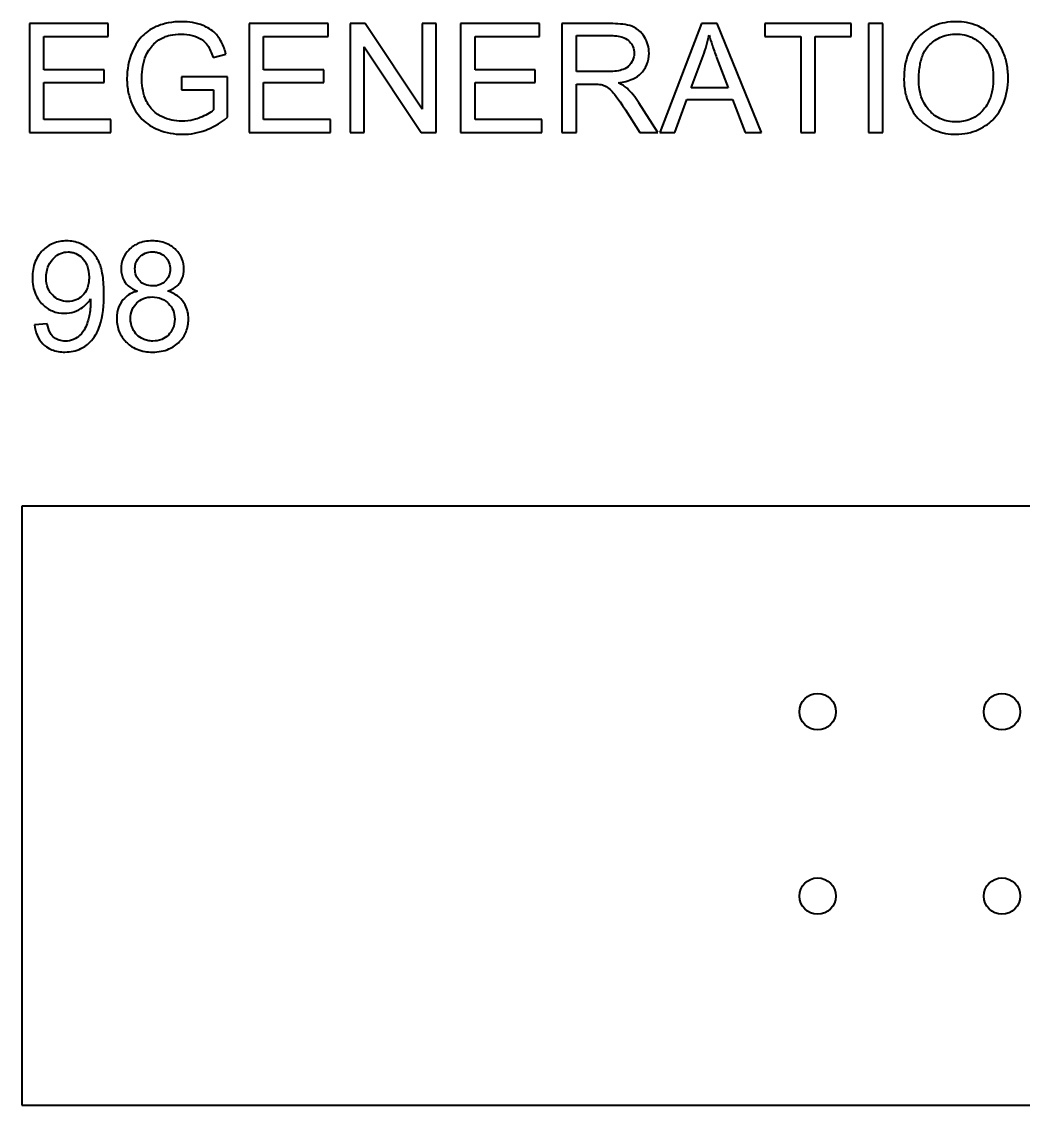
# Model space of a CAD drawing. Header units: millimetres. Extents: x 0 to 5945, y 0 to 4205.
# Drawn here: x 4336.43 to 4350.23, y 3050.98 to 3065.91 of the extents above; entities that cross this region are included whole.
import ezdxf

# ---------------------------------------------------------------- set-up
doc = ezdxf.new("R2010")
doc.units = ezdxf.units.MM
doc.header["$LTSCALE"] = 5
doc.layers.add('가시적인 것(ISO)', color=3, linetype='Continuous', lineweight=40)

msp = doc.modelspace()

# ---------------------------------------------------------------- linework, layer by layer
at = {"layer": '가시적인 것(ISO)'}
for p, q in [((4337.6219, 3065.88), (4336.5358, 3065.88)), ((4336.5358, 3065.88), (4336.5358, 3064.38)), ((4337.6219, 3065.7028), (4337.6219, 3065.88)), ((4340.6505, 3065.88), (4339.5644, 3065.88)), ((4339.5644, 3065.88), (4339.5644, 3064.38)), ((4340.6505, 3065.7028), (4340.6505, 3065.88)), ((4341.1604, 3065.88), (4340.9569, 3065.88)), ((4340.9569, 3065.88), (4340.9569, 3064.38)), ((4341.9493, 3064.7024), (4341.1604, 3065.88)), ((4342.1391, 3065.88), (4341.9493, 3065.88)), ((4341.9493, 3065.88), (4341.9493, 3064.7024)), ((4342.1391, 3064.38), (4342.1391, 3065.88)), ((4343.5625, 3065.88), (4342.4763, 3065.88)), ((4342.4763, 3065.88), (4342.4763, 3064.38)), ((4343.5625, 3065.7028), (4343.5625, 3065.88)), ((4344.5388, 3065.88), (4343.8734, 3065.88)), ((4343.8734, 3065.88), (4343.8734, 3064.38)), ((4345.7965, 3065.88), (4345.2202, 3064.38)), ((4346.0114, 3065.88), (4345.7965, 3065.88)), ((4346.6242, 3064.38), (4346.0114, 3065.88)), ((4347.859, 3065.88), (4346.6699, 3065.88)), ((4346.6699, 3065.88), (4346.6699, 3065.7028)), ((4347.859, 3065.7028), (4347.859, 3065.88)), ((4348.2957, 3065.88), (4348.0968, 3065.88)), ((4348.0968, 3065.88), (4348.0968, 3064.38)), ((4348.2957, 3064.38), (4348.2957, 3065.88)), ((4344.0724, 3065.218), (4344.0724, 3065.7142)), ((4344.0724, 3065.7142), (4344.5468, 3065.7142)), ((4336.7347, 3065.2443), (4336.7347, 3065.7028)), ((4336.7347, 3065.7028), (4337.6219, 3065.7028)), ((4339.7633, 3065.2443), (4339.7633, 3065.7028)), ((4339.7633, 3065.7028), (4340.6505, 3065.7028)), ((4342.6753, 3065.2443), (4342.6753, 3065.7028)), ((4342.6753, 3065.7028), (4343.5625, 3065.7028)), ((4346.6699, 3065.7028), (4347.1638, 3065.7028)), ((4347.1638, 3065.7028), (4347.1638, 3064.38)), ((4347.3628, 3065.7028), (4347.859, 3065.7028)), ((4347.3628, 3064.38), (4347.3628, 3065.7028)), ((4339.0659, 3065.4112), (4339.2443, 3065.4604)), ((4341.1467, 3064.38), (4341.1467, 3065.5576)), ((4341.1467, 3065.5576), (4341.9356, 3064.38)), ((4345.6524, 3064.9951), (4345.8182, 3065.4352)), ((4346.0045, 3065.4112), (4346.1623, 3064.9951)), ((4337.5659, 3065.2443), (4336.7347, 3065.2443)), ((4337.5659, 3065.0671), (4337.5659, 3065.2443)), ((4339.2671, 3065.1448), (4338.6326, 3065.1448)), ((4338.6326, 3065.1448), (4338.6326, 3064.9676)), ((4339.2671, 3064.5892), (4339.2671, 3065.1448)), ((4340.5945, 3065.2443), (4339.7633, 3065.2443)), ((4340.5945, 3065.0671), (4340.5945, 3065.2443)), ((4343.5064, 3065.2443), (4342.6753, 3065.2443)), ((4343.5064, 3065.0671), (4343.5064, 3065.2443)), ((4344.4988, 3065.218), (4344.0724, 3065.218)), ((4336.7347, 3064.5572), (4336.7347, 3065.0671)), ((4336.7347, 3065.0671), (4337.5659, 3065.0671)), ((4338.6326, 3064.9676), (4339.0728, 3064.9676)), ((4339.0728, 3064.9676), (4339.0728, 3064.6898)), ((4339.7633, 3064.5572), (4339.7633, 3065.0671)), ((4339.7633, 3065.0671), (4340.5945, 3065.0671)), ((4342.6753, 3064.5572), (4342.6753, 3065.0671)), ((4342.6753, 3065.0671), (4343.5064, 3065.0671)), ((4344.0724, 3064.38), (4344.0724, 3065.0465)), ((4344.0724, 3065.0465), (4344.3022, 3065.0465)), ((4346.1623, 3064.9951), (4345.6524, 3064.9951)), ((4345.4306, 3064.38), (4345.5952, 3064.8339)), ((4345.5952, 3064.8339), (4346.2241, 3064.8339)), ((4346.2241, 3064.8339), (4346.3978, 3064.38)), ((4344.7469, 3064.6921), (4344.9459, 3064.38)), ((4345.1939, 3064.38), (4344.9344, 3064.7881)), ((4337.6562, 3064.5572), (4336.7347, 3064.5572)), ((4337.6562, 3064.38), (4337.6562, 3064.5572)), ((4340.6848, 3064.5572), (4339.7633, 3064.5572)), ((4340.6848, 3064.38), (4340.6848, 3064.5572)), ((4343.5968, 3064.5572), (4342.6753, 3064.5572)), ((4343.5968, 3064.38), (4343.5968, 3064.5572)), ((4336.5358, 3064.38), (4337.6562, 3064.38)), ((4339.5644, 3064.38), (4340.6848, 3064.38)), ((4340.9569, 3064.38), (4341.1467, 3064.38)), ((4341.9356, 3064.38), (4342.1391, 3064.38)), ((4342.4763, 3064.38), (4343.5968, 3064.38)), ((4343.8734, 3064.38), (4344.0724, 3064.38)), ((4344.9459, 3064.38), (4345.1939, 3064.38)), ((4345.2202, 3064.38), (4345.4306, 3064.38)), ((4346.3978, 3064.38), (4346.6242, 3064.38)), ((4347.1638, 3064.38), (4347.3628, 3064.38)), ((4348.0968, 3064.38), (4348.2957, 3064.38)), ((4336.7816, 3061.7435), (4336.6044, 3061.7275)), ((4336.4296, 3059.2321), (4336.4296, 3050.9771)), ((4388.8353, 3059.2321), (4336.4296, 3059.2321)), ((4336.4296, 3050.9771), (4388.8374, 3050.9771))]:
    msp.add_line(p, q, dxfattribs=at)
for centre in [(4347.3956, 3056.4), (4349.9356, 3056.4), (4347.3956, 3053.86), (4349.9356, 3053.86)]:
    msp.add_circle(centre, 0.2499, dxfattribs=at)
for points, knots in [([(4338.6314, 3065.9063), (4338.5698, 3065.9063), (4338.5082, 3065.901), (4338.3912, 3065.878), (4338.3362, 3065.8611), (4338.197, 3065.7994), (4338.1378, 3065.7531), (4338.0492, 3065.6635), (4337.9965, 3065.595), (4337.9029, 3065.371), (4337.8803, 3065.2492), (4337.8803, 3065.1231)], [-0.14721235, -0.14721235, -0.14721235, -0.14721235, -0.12577569, -0.12577569, -0.10570776, -0.10570776, -0.07281635, -0.07281635, -0.03782908, -0.03782908, 0, 0, 0, 0]), ([(4339.2443, 3065.4604), (4339.2298, 3065.5169), (4339.2102, 3065.5733), (4339.1509, 3065.6875), (4339.1173, 3065.7252), (4339.047, 3065.7935), (4338.9898, 3065.8275), (4338.8339, 3065.8907), (4338.7333, 3065.9063), (4338.6314, 3065.9063)], [-0.067842558, -0.067842558, -0.067842558, -0.067842558, -0.059986485, -0.059986485, -0.050508001, -0.050508001, -0.030565171, -0.030565171, 0, 0, 0, 0]), ([(4345.0728, 3065.4707), (4345.0728, 3065.5101), (4345.068, 3065.5491), (4345.0474, 3065.6247), (4345.0322, 3065.6601), (4344.9954, 3065.7217), (4344.9689, 3065.7589), (4344.8856, 3065.8248), (4344.8426, 3065.8414), (4344.7299, 3065.8734), (4344.6324, 3065.88), (4344.5388, 3065.88)], [-0.082554785, -0.082554785, -0.082554785, -0.082554785, -0.067756942, -0.067756942, -0.053186986, -0.053186986, -0.040859191, -0.040859191, -0.028070578, -0.028070578, 0, 0, 0, 0]), ([(4349.3029, 3065.9063), (4349.2504, 3065.9063), (4349.198, 3065.9019), (4349.098, 3065.8828), (4349.051, 3065.8688), (4348.9242, 3065.8148), (4348.8531, 3065.7648), (4348.7505, 3065.6593), (4348.6911, 3065.5882), (4348.6015, 3065.36), (4348.585, 3065.2343), (4348.585, 3065.1105)], [-0.19143466, -0.19143466, -0.19143466, -0.19143466, -0.15889809, -0.15889809, -0.12834058, -0.12834058, -0.07348679, -0.07348679, -0.03714084, -0.03714084, 0, 0, 0, 0]), ([(4350.0198, 3065.1277), (4350.0198, 3065.1927), (4350.0143, 3065.2577), (4349.9903, 3065.3815), (4349.9726, 3065.4397), (4349.9037, 3065.5981), (4349.8501, 3065.6632), (4349.7277, 3065.7868), (4349.6412, 3065.8298), (4349.4979, 3065.8894), (4349.4018, 3065.9063), (4349.3029, 3065.9063)], [-0.064805132, -0.064805132, -0.064805132, -0.064805132, -0.059813218, -0.059813218, -0.055125454, -0.055125454, -0.046553542, -0.046553542, -0.029657398, -0.029657398, 0, 0, 0, 0]), ([(4338.1421, 3065.4375), (4338.1755, 3065.5154), (4338.2213, 3065.5707), (4338.2922, 3065.6416), (4338.342, 3065.6718), (4338.4317, 3065.7092), (4338.506, 3065.7359), (4338.6326, 3065.7359)], [-0.13493773, -0.13493773, -0.13493773, -0.13493773, -0.09396152, -0.09396152, -0.03797361, -0.03797361, 0, 0, 0, 0]), ([(4338.6326, 3065.7359), (4338.6817, 3065.7359), (4338.7304, 3065.7303), (4338.8284, 3065.7038), (4338.8702, 3065.6838), (4338.9487, 3065.6341), (4338.9743, 3065.6026), (4339.0228, 3065.5331), (4339.0473, 3065.4732), (4339.0659, 3065.4112)], [-0.03972874, -0.03972874, -0.03972874, -0.03972874, -0.034245701, -0.034245701, -0.028384178, -0.028384178, -0.019408776, -0.019408776, 0, 0, 0, 0]), ([(4344.5468, 3065.7142), (4344.5804, 3065.7142), (4344.6149, 3065.7121), (4344.6756, 3065.702), (4344.7034, 3065.6948), (4344.7592, 3065.671), (4344.7831, 3065.6546), (4344.8242, 3065.6124), (4344.8399, 3065.5892), (4344.8629, 3065.5336), (4344.8681, 3065.5025), (4344.8681, 3065.4707)], [-0.044529044, -0.044529044, -0.044529044, -0.044529044, -0.035100792, -0.035100792, -0.027223574, -0.027223574, -0.018065146, -0.018065146, -0.009540984, -0.009540984, 0, 0, 0, 0]), ([(4345.8182, 3065.4352), (4345.8352, 3065.4824), (4345.8505, 3065.5302), (4345.8776, 3065.6259), (4345.8894, 3065.6738), (4345.8994, 3065.7222)], [-0.029857862, -0.029857862, -0.029857862, -0.029857862, -0.014809288, -0.014809288, 0, 0, 0, 0]), ([(4345.8994, 3065.7222), (4345.9122, 3065.6767), (4345.9277, 3065.6286), (4345.9621, 3065.5267), (4345.9835, 3065.4677), (4346.0045, 3065.4112)], [-0.032235987, -0.032235987, -0.032235987, -0.032235987, -0.018074124, -0.018074124, 0, 0, 0, 0]), ([(4348.7896, 3065.1082), (4348.7896, 3065.1754), (4348.7941, 3065.2446), (4348.8162, 3065.3656), (4348.8319, 3065.4204), (4348.8771, 3065.5151), (4348.9046, 3065.5556), (4348.9865, 3065.6346), (4349.0419, 3065.6722), (4349.1662, 3065.7239), (4349.2341, 3065.7359), (4349.3041, 3065.7359)], [-0.092052934, -0.092052934, -0.092052934, -0.092052934, -0.071879861, -0.071879861, -0.055129058, -0.055129058, -0.040392514, -0.040392514, -0.020979978, -0.020979978, 0, 0, 0, 0]), ([(4349.3041, 3065.7359), (4349.3408, 3065.7359), (4349.3773, 3065.7325), (4349.4481, 3065.7178), (4349.4817, 3065.7069), (4349.5568, 3065.6729), (4349.61, 3065.6415), (4349.693, 3065.5555), (4349.7332, 3065.5029), (4349.8015, 3065.3295), (4349.8151, 3065.2294), (4349.8151, 3065.13)], [-0.15161363, -0.15161363, -0.15161363, -0.15161363, -0.12207907, -0.12207907, -0.09353157, -0.09353157, -0.05586867, -0.05586867, -0.02982063, -0.02982063, 0, 0, 0, 0]), ([(4338.085, 3065.1357), (4338.085, 3065.1883), (4338.0895, 3065.2406), (4338.1087, 3065.3421), (4338.1229, 3065.3906), (4338.1421, 3065.4375)], [-0.030997459, -0.030997459, -0.030997459, -0.030997459, -0.015215266, -0.015215266, 0, 0, 0, 0]), ([(4344.8681, 3065.4707), (4344.8681, 3065.4497), (4344.8656, 3065.4291), (4344.8549, 3065.3885), (4344.847, 3065.3691), (4344.8196, 3065.3201), (4344.8005, 3065.3001), (4344.753, 3065.2613), (4344.72, 3065.2482), (4344.6389, 3065.2233), (4344.5677, 3065.218), (4344.4988, 3065.218)], [-0.040242655, -0.040242655, -0.040242655, -0.040242655, -0.037314167, -0.037314167, -0.034373453, -0.034373453, -0.029455851, -0.029455851, -0.020655215, -0.020655215, 0, 0, 0, 0]), ([(4344.6509, 3065.0625), (4344.7196, 3065.072), (4344.79, 3065.089), (4344.8945, 3065.1387), (4344.933, 3065.1643), (4344.9864, 3065.2188), (4345.0196, 3065.257), (4345.064, 3065.3645), (4345.0728, 3065.417), (4345.0728, 3065.4707)], [-0.10714134, -0.10714134, -0.10714134, -0.10714134, -0.06378522, -0.06378522, -0.03487676, -0.03487676, -0.01609894, -0.01609894, 0, 0, 0, 0]), ([(4337.8803, 3065.1231), (4337.8803, 3065.0601), (4337.8859, 3064.9974), (4337.9103, 3064.8767), (4337.9282, 3064.8197), (4337.9921, 3064.6759), (4338.0394, 3064.6127), (4338.1563, 3064.4958), (4338.2352, 3064.4503), (4338.4175, 3064.3745), (4338.5303, 3064.3548), (4338.6463, 3064.3548)], [-0.097650624, -0.097650624, -0.097650624, -0.097650624, -0.086665002, -0.086665002, -0.076173329, -0.076173329, -0.059229411, -0.059229411, -0.034793682, -0.034793682, 0, 0, 0, 0]), ([(4338.6349, 3064.5343), (4338.5887, 3064.5343), (4338.543, 3064.5391), (4338.4529, 3064.5591), (4338.4096, 3064.574), (4338.3329, 3064.6098), (4338.2808, 3064.6379), (4338.1865, 3064.7373), (4338.1538, 3064.7926), (4338.0968, 3064.9417), (4338.085, 3065.0402), (4338.085, 3065.1357)], [-0.12211164, -0.12211164, -0.12211164, -0.12211164, -0.0958701, -0.0958701, -0.06970771, -0.06970771, -0.04783715, -0.04783715, -0.02864602, -0.02864602, 0, 0, 0, 0]), ([(4349.8151, 3065.13), (4349.8151, 3065.0267), (4349.8014, 3064.9201), (4349.7319, 3064.7556), (4349.6934, 3064.7036), (4349.6069, 3064.6192), (4349.5574, 3064.5856), (4349.4377, 3064.5362), (4349.3705, 3064.5252), (4349.3018, 3064.5252)], [-0.08165834, -0.08165834, -0.08165834, -0.08165834, -0.056858224, -0.056858224, -0.038828354, -0.038828354, -0.020596198, -0.020596198, 0, 0, 0, 0]), ([(4349.3029, 3064.3548), (4349.3563, 3064.3548), (4349.4091, 3064.36), (4349.5128, 3064.3819), (4349.5626, 3064.3982), (4349.7135, 3064.4657), (4349.7758, 3064.5209), (4349.879, 3064.6245), (4349.9247, 3064.7057), (4350.0005, 3064.8897), (4350.0198, 3065.0075), (4350.0198, 3065.1277)], [-0.080528144, -0.080528144, -0.080528144, -0.080528144, -0.075447995, -0.075447995, -0.070426102, -0.070426102, -0.059696953, -0.059696953, -0.036044141, -0.036044141, 0, 0, 0, 0]), ([(4344.3022, 3065.0465), (4344.3235, 3065.0465), (4344.3469, 3065.0461), (4344.3822, 3065.0439), (4344.3992, 3065.0424), (4344.4131, 3065.0396)], [-0.010708453, -0.010708453, -0.010708453, -0.010708453, -0.00424469, -0.00424469, 0, 0, 0, 0]), ([(4344.4131, 3065.0396), (4344.4369, 3065.0337), (4344.4595, 3065.0244), (4344.5096, 3064.9968), (4344.5304, 3064.9798), (4344.584, 3064.9261), (4344.6364, 3064.8637), (4344.7469, 3064.6921)], [-0.1274947, -0.1274947, -0.1274947, -0.1274947, -0.09903411, -0.09903411, -0.06125337, -0.06125337, 0, 0, 0, 0]), ([(4344.7698, 3064.9882), (4344.7545, 3065.0018), (4344.7368, 3065.0142), (4344.6977, 3065.0387), (4344.674, 3065.0513), (4344.6509, 3065.0625)], [-0.01385098, -0.01385098, -0.01385098, -0.01385098, -0.007715528, -0.007715528, 0, 0, 0, 0]), ([(4344.9344, 3064.7881), (4344.9098, 3064.8261), (4344.8832, 3064.8632), (4344.8282, 3064.93), (4344.8001, 3064.9603), (4344.7698, 3064.9882)], [-0.025939873, -0.025939873, -0.025939873, -0.025939873, -0.012351476, -0.012351476, 0, 0, 0, 0]), ([(4348.585, 3065.1105), (4348.585, 3065.0501), (4348.591, 3064.9903), (4348.6159, 3064.8725), (4348.6346, 3064.8158), (4348.6864, 3064.6999), (4348.729, 3064.6236), (4348.8637, 3064.4909), (4348.9379, 3064.4421), (4349.1087, 3064.3712), (4349.2045, 3064.3548), (4349.3029, 3064.3548)], [-0.14192818, -0.14192818, -0.14192818, -0.14192818, -0.11405002, -0.11405002, -0.08635519, -0.08635519, -0.05547227, -0.05547227, -0.02951929, -0.02951929, 0, 0, 0, 0]), ([(4349.3018, 3064.5252), (4349.2664, 3064.5252), (4349.231, 3064.5282), (4349.1631, 3064.5413), (4349.131, 3064.5509), (4349.0407, 3064.5894), (4348.989, 3064.6261), (4348.9116, 3064.7054), (4348.8679, 3064.7584), (4348.8019, 3064.9254), (4348.7896, 3065.0174), (4348.7896, 3065.1082)], [-0.13049479, -0.13049479, -0.13049479, -0.13049479, -0.1101568, -0.1101568, -0.09082187, -0.09082187, -0.05382285, -0.05382285, -0.02726036, -0.02726036, 0, 0, 0, 0]), ([(4339.0728, 3064.6898), (4339.0268, 3064.6489), (4338.9608, 3064.6139), (4338.8485, 3064.5685), (4338.7585, 3064.5343), (4338.6349, 3064.5343)], [-0.10828226, -0.10828226, -0.10828226, -0.10828226, -0.03709685, -0.03709685, 0, 0, 0, 0]), ([(4338.6463, 3064.3548), (4338.7562, 3064.3548), (4338.8625, 3064.3748), (4339.0451, 3064.4439), (4339.1484, 3064.4946), (4339.2671, 3064.5892)], [-0.10416444, -0.10416444, -0.10416444, -0.10416444, -0.04552945, -0.04552945, 0, 0, 0, 0]), ([(4337.048, 3062.8857), (4336.9841, 3062.8857), (4336.9215, 3062.8753), (4336.8072, 3062.828), (4336.7588, 3062.7946), (4336.6857, 3062.7211), (4336.6456, 3062.6728), (4336.588, 3062.5304), (4336.5769, 3062.4549), (4336.5769, 3062.3792)], [-0.11186411, -0.11186411, -0.11186411, -0.11186411, -0.0778584, -0.0778584, -0.04605762, -0.04605762, -0.02271146, -0.02271146, 0, 0, 0, 0]), ([(4337.5625, 3062.1608), (4337.5625, 3062.2421), (4337.5584, 3062.3285), (4337.5311, 3062.5056), (4337.5094, 3062.5602), (4337.4708, 3062.6468), (4337.4367, 3062.6996), (4337.3381, 3062.7989), (4337.2799, 3062.8306), (4337.1762, 3062.8739), (4337.1132, 3062.8857), (4337.048, 3062.8857)], [-0.056113582, -0.056113582, -0.056113582, -0.056113582, -0.051257589, -0.051257589, -0.04541962, -0.04541962, -0.033726092, -0.033726092, -0.019563725, -0.019563725, 0, 0, 0, 0]), ([(4338.2301, 3062.8857), (4338.1946, 3062.8857), (4338.1589, 3062.8829), (4338.0919, 3062.8703), (4338.0607, 3062.8612), (4337.9926, 3062.8319), (4337.948, 3062.8059), (4337.8719, 3062.7271), (4337.846, 3062.6891), (4337.8088, 3062.5993), (4337.8003, 3062.5499), (4337.8003, 3062.4992)], [-0.079215251, -0.079215251, -0.079215251, -0.079215251, -0.062986053, -0.062986053, -0.048094577, -0.048094577, -0.029171034, -0.029171034, -0.015208512, -0.015208512, 0, 0, 0, 0]), ([(4338.6657, 3062.4947), (4338.6657, 3062.5454), (4338.6571, 3062.5947), (4338.6182, 3062.6884), (4338.5893, 3062.7293), (4338.5268, 3062.7915), (4338.4852, 3062.8262), (4338.3614, 3062.8762), (4338.2958, 3062.8857), (4338.2301, 3062.8857)], [-0.094920708, -0.094920708, -0.094920708, -0.094920708, -0.067464587, -0.067464587, -0.040012889, -0.040012889, -0.019709417, -0.019709417, 0, 0, 0, 0]), ([(4336.7667, 3062.3735), (4336.7667, 3062.4042), (4336.7692, 3062.435), (4336.7804, 3062.4929), (4336.7886, 3062.5199), (4336.8211, 3062.5932), (4336.8499, 3062.6285), (4336.9036, 3062.6792), (4336.9329, 3062.6993), (4336.9994, 3062.7271), (4337.0345, 3062.7336), (4337.0709, 3062.7336)], [-0.046111422, -0.046111422, -0.046111422, -0.046111422, -0.039327366, -0.039327366, -0.033084761, -0.033084761, -0.021625911, -0.021625911, -0.010902216, -0.010902216, 0, 0, 0, 0]), ([(4337.0709, 3062.7336), (4337.0891, 3062.7336), (4337.1072, 3062.732), (4337.1424, 3062.725), (4337.1592, 3062.7198), (4337.2092, 3062.6983), (4337.2386, 3062.6768), (4337.2877, 3062.6266), (4337.3122, 3062.5944), (4337.3504, 3062.4978), (4337.3578, 3062.4428), (4337.3578, 3062.3883)], [-0.063336708, -0.063336708, -0.063336708, -0.063336708, -0.055260838, -0.055260838, -0.047437096, -0.047437096, -0.031127035, -0.031127035, -0.01632712, -0.01632712, 0, 0, 0, 0]), ([(4337.9901, 3062.5061), (4337.9901, 3062.5213), (4337.9914, 3062.5364), (4337.9972, 3062.5657), (4338.0014, 3062.5797), (4338.0191, 3062.6213), (4338.0368, 3062.6458), (4338.072, 3062.6804), (4338.0958, 3062.7012), (4338.1644, 3062.7293), (4338.1987, 3062.7348), (4338.2336, 3062.7348)], [-0.06015247, -0.06015247, -0.06015247, -0.06015247, -0.050619123, -0.050619123, -0.041399421, -0.041399421, -0.022243914, -0.022243914, -0.01045809, -0.01045809, 0, 0, 0, 0]), ([(4338.2336, 3062.7348), (4338.2513, 3062.7348), (4338.2691, 3062.7333), (4338.303, 3062.7267), (4338.319, 3062.7218), (4338.3632, 3062.7028), (4338.3882, 3062.6849), (4338.4304, 3062.6412), (4338.4468, 3062.6171), (4338.4706, 3062.5599), (4338.476, 3062.5283), (4338.476, 3062.4958)], [-0.038272807, -0.038272807, -0.038272807, -0.038272807, -0.032965267, -0.032965267, -0.027941351, -0.027941351, -0.018596484, -0.018596484, -0.009730318, -0.009730318, 0, 0, 0, 0]), ([(4337.8003, 3062.4992), (4337.8003, 3062.4738), (4337.8026, 3062.4484), (4337.8129, 3062.4001), (4337.8205, 3062.3775), (4337.8436, 3062.3296), (4337.8631, 3062.2982), (4337.935, 3062.2346), (4337.9801, 3062.2111), (4338.0266, 3062.194)], [-0.052292432, -0.052292432, -0.052292432, -0.052292432, -0.040172235, -0.040172235, -0.028776376, -0.028776376, -0.014885918, -0.014885918, 0, 0, 0, 0]), ([(4338.2347, 3062.2649), (4338.1986, 3062.2649), (4338.1629, 3062.2705), (4338.1017, 3062.2961), (4338.0773, 3062.3128), (4338.0356, 3062.3551), (4338.0195, 3062.3791), (4337.9954, 3062.438), (4337.9901, 3062.4718), (4337.9901, 3062.5061)], [-0.038902299, -0.038902299, -0.038902299, -0.038902299, -0.028107668, -0.028107668, -0.019092695, -0.019092695, -0.010293669, -0.010293669, 0, 0, 0, 0]), ([(4338.476, 3062.4958), (4338.476, 3062.4644), (4338.4707, 3062.4337), (4338.4447, 3062.3719), (4338.4249, 3062.348), (4338.3872, 3062.3107), (4338.3631, 3062.2945), (4338.3037, 3062.2702), (4338.2694, 3062.2649), (4338.2347, 3062.2649)], [-0.032591259, -0.032591259, -0.032591259, -0.032591259, -0.026334274, -0.026334274, -0.019259396, -0.019259396, -0.010407132, -0.010407132, 0, 0, 0, 0]), ([(4338.4439, 3062.194), (4338.4703, 3062.2039), (4338.496, 3062.216), (4338.5416, 3062.2439), (4338.5618, 3062.2592), (4338.6149, 3062.3117), (4338.6326, 3062.3466), (4338.6588, 3062.41), (4338.6657, 3062.4519), (4338.6657, 3062.4947)], [-0.029006907, -0.029006907, -0.029006907, -0.029006907, -0.024582619, -0.024582619, -0.020589708, -0.020589708, -0.012840748, -0.012840748, 0, 0, 0, 0]), ([(4336.5769, 3062.3792), (4336.5769, 3062.339), (4336.5801, 3062.2988), (4336.5945, 3062.223), (4336.6049, 3062.1876), (4336.6435, 3062.0982), (4336.6773, 3062.0502), (4336.7593, 3061.9712), (4336.8031, 3061.9414), (4336.9062, 3061.8985), (4336.9626, 3061.8887), (4337.0205, 3061.8887)], [-0.074584449, -0.074584449, -0.074584449, -0.074584449, -0.062584917, -0.062584917, -0.051538206, -0.051538206, -0.033489182, -0.033489182, -0.017391124, -0.017391124, 0, 0, 0, 0]), ([(4337.0663, 3062.0511), (4337.026, 3062.0511), (4336.9868, 3062.0577), (4336.9143, 3062.0878), (4336.8835, 3062.1094), (4336.8347, 3062.1587), (4336.8099, 3062.1901), (4336.7739, 3062.2784), (4336.7667, 3062.3258), (4336.7667, 3062.3735)], [-0.064461308, -0.064461308, -0.064461308, -0.064461308, -0.046062921, -0.046062921, -0.028598463, -0.028598463, -0.014318977, -0.014318977, 0, 0, 0, 0]), ([(4337.3578, 3062.3883), (4337.3578, 3062.3586), (4337.3556, 3062.3287), (4337.3456, 3062.2732), (4337.3384, 3062.2475), (4337.3151, 3062.1927), (4337.2955, 3062.1596), (4337.2388, 3062.1044), (4337.2107, 3062.0853), (4337.143, 3062.0574), (4337.105, 3062.0511), (4337.0663, 3062.0511)], [-0.05841259, -0.05841259, -0.05841259, -0.05841259, -0.046277464, -0.046277464, -0.035383398, -0.035383398, -0.021976872, -0.021976872, -0.011631234, -0.011631234, 0, 0, 0, 0]), ([(4337.0251, 3061.3548), (4337.0641, 3061.3548), (4337.1028, 3061.3585), (4337.1771, 3061.3746), (4337.2119, 3061.3865), (4337.2906, 3061.4246), (4337.3431, 3061.459), (4337.4519, 3061.5831), (4337.4859, 3061.6605), (4337.549, 3061.8462), (4337.5625, 3062.0056), (4337.5625, 3062.1608)], [-0.11105698, -0.11105698, -0.11105698, -0.11105698, -0.09772317, -0.09772317, -0.08503725, -0.08503725, -0.0678046, -0.0678046, -0.04656878, -0.04656878, 0, 0, 0, 0]), ([(4338.0266, 3062.194), (4337.9913, 3062.1849), (4337.9569, 3062.1722), (4337.8951, 3062.1385), (4337.868, 3062.1186), (4337.8178, 3062.068), (4337.7899, 3062.031), (4337.7482, 3061.9282), (4337.7397, 3061.8715), (4337.7397, 3061.8144)], [-0.063586436, -0.063586436, -0.063586436, -0.063586436, -0.047854252, -0.047854252, -0.033252794, -0.033252794, -0.017127974, -0.017127974, 0, 0, 0, 0]), ([(4338.7275, 3061.8087), (4338.7275, 3061.8439), (4338.724, 3061.879), (4338.7087, 3061.9456), (4338.6975, 3061.9765), (4338.6629, 3062.042), (4338.6353, 3062.0802), (4338.5505, 3062.151), (4338.4987, 3062.1765), (4338.4439, 3062.194)], [-0.059536346, -0.059536346, -0.059536346, -0.059536346, -0.045909591, -0.045909591, -0.033109529, -0.033109529, -0.017244384, -0.017244384, 0, 0, 0, 0]), ([(4337.0205, 3061.8887), (4337.0652, 3061.8887), (4337.1089, 3061.8953), (4337.2012, 3061.9257), (4337.2405, 3061.9494), (4337.3128, 3062.0015), (4337.3496, 3062.0403), (4337.3784, 3062.0865)], [-0.035593684, -0.035593684, -0.035593684, -0.035593684, -0.026736508, -0.026736508, -0.01633601, -0.01633601, 0, 0, 0, 0]), ([(4337.3795, 3062.0499), (4337.3795, 3061.9821), (4337.3724, 3061.9151), (4337.3491, 3061.8091), (4337.3315, 3061.74), (4337.287, 3061.6509), (4337.2648, 3061.6146), (4337.2094, 3061.5641), (4337.1812, 3061.5424), (4337.1076, 3061.512), (4337.069, 3061.5057), (4337.0297, 3061.5057)], [-0.17324431, -0.17324431, -0.17324431, -0.17324431, -0.09436797, -0.09436797, -0.04695364, -0.04695364, -0.02387574, -0.02387574, -0.01180662, -0.01180662, 0, 0, 0, 0]), ([(4337.3784, 3062.0865), (4337.3787, 3062.0795), (4337.379, 3062.0718), (4337.3794, 3062.0602), (4337.3795, 3062.0546), (4337.3795, 3062.0499)], [-0.0035197561, -0.0035197561, -0.0035197561, -0.0035197561, -0.0013911233, -0.0013911233, 0, 0, 0, 0]), ([(4337.9295, 3061.8133), (4337.9295, 3061.8563), (4337.9365, 3061.8984), (4337.9702, 3061.9782), (4337.9944, 3062.009), (4338.0438, 3062.0574), (4338.0735, 3062.0775), (4338.146, 3062.1073), (4338.1871, 3062.114), (4338.229, 3062.114)], [-0.042911015, -0.042911015, -0.042911015, -0.042911015, -0.03329197, -0.03329197, -0.023510488, -0.023510488, -0.012559498, -0.012559498, 0, 0, 0, 0]), ([(4338.229, 3062.114), (4338.2731, 3062.114), (4338.3163, 3062.1067), (4338.4028, 3062.0702), (4338.434, 3062.0431), (4338.4796, 3061.9966), (4338.5002, 3061.966), (4338.5309, 3061.8916), (4338.5377, 3061.8494), (4338.5377, 3061.8064)], [-0.039793614, -0.039793614, -0.039793614, -0.039793614, -0.032431086, -0.032431086, -0.02413885, -0.02413885, -0.012892399, -0.012892399, 0, 0, 0, 0]), ([(4336.6044, 3061.7275), (4336.6106, 3061.6792), (4336.6223, 3061.6315), (4336.6611, 3061.5422), (4336.6876, 3061.5022), (4336.7506, 3061.4399), (4336.7903, 3061.4093), (4336.9022, 3061.3639), (4336.9635, 3061.3548), (4337.0251, 3061.3548)], [-0.079559181, -0.079559181, -0.079559181, -0.079559181, -0.057893525, -0.057893525, -0.036226837, -0.036226837, -0.018482018, -0.018482018, 0, 0, 0, 0]), ([(4337.0297, 3061.5057), (4337.0021, 3061.5057), (4336.9745, 3061.5091), (4336.9237, 3061.5248), (4336.9011, 3061.5362), (4336.8602, 3061.5674), (4336.8414, 3061.5876), (4336.8027, 3061.6549), (4336.7896, 3061.7), (4336.7816, 3061.7435)], [-0.043763459, -0.043763459, -0.043763459, -0.043763459, -0.033107381, -0.033107381, -0.023222073, -0.023222073, -0.013266949, -0.013266949, 0, 0, 0, 0]), ([(4337.7397, 3061.8144), (4337.7397, 3061.7523), (4337.7499, 3061.6916), (4337.7961, 3061.58), (4337.829, 3061.5327), (4337.9011, 3061.461), (4337.9485, 3061.4218), (4338.0869, 3061.3656), (4338.1601, 3061.3548), (4338.2336, 3061.3548)], [-0.10852132, -0.10852132, -0.10852132, -0.10852132, -0.07572496, -0.07572496, -0.04480295, -0.04480295, -0.02205043, -0.02205043, 0, 0, 0, 0]), ([(4338.2347, 3061.5057), (4338.2112, 3061.5057), (4338.188, 3061.5081), (4338.1424, 3061.5179), (4338.1205, 3061.5252), (4338.0716, 3061.5477), (4338.0417, 3061.5659), (4338.0002, 3061.6079), (4337.9753, 3061.6367), (4337.9381, 3061.727), (4337.9295, 3061.7693), (4337.9295, 3061.8133)], [-0.10294245, -0.10294245, -0.10294245, -0.10294245, -0.08058388, -0.08058388, -0.05850867, -0.05850867, -0.02931282, -0.02931282, -0.01319269, -0.01319269, 0, 0, 0, 0]), ([(4338.2336, 3061.3548), (4338.2735, 3061.3548), (4338.3135, 3061.358), (4338.3889, 3061.3722), (4338.4241, 3061.3825), (4338.5137, 3061.4211), (4338.5621, 3061.4549), (4338.6426, 3061.5382), (4338.6732, 3061.5831), (4338.7174, 3061.6897), (4338.7275, 3061.7484), (4338.7275, 3061.8087)], [-0.075935171, -0.075935171, -0.075935171, -0.075935171, -0.063935306, -0.063935306, -0.052865054, -0.052865054, -0.034609063, -0.034609063, -0.018083542, -0.018083542, 0, 0, 0, 0]), ([(4338.5377, 3061.8064), (4338.5377, 3061.7635), (4338.5308, 3061.7214), (4338.4978, 3061.6429), (4338.4746, 3061.6126), (4338.4243, 3061.5632), (4338.3942, 3061.5429), (4338.3201, 3061.5124), (4338.2777, 3061.5057), (4338.2347, 3061.5057)], [-0.04420185, -0.04420185, -0.04420185, -0.04420185, -0.034037264, -0.034037264, -0.024014766, -0.024014766, -0.012903338, -0.012903338, 0, 0, 0, 0])]:
    msp.add_open_spline(points, degree=3, knots=knots, dxfattribs=at)

doc.saveas('drawing.dxf')
